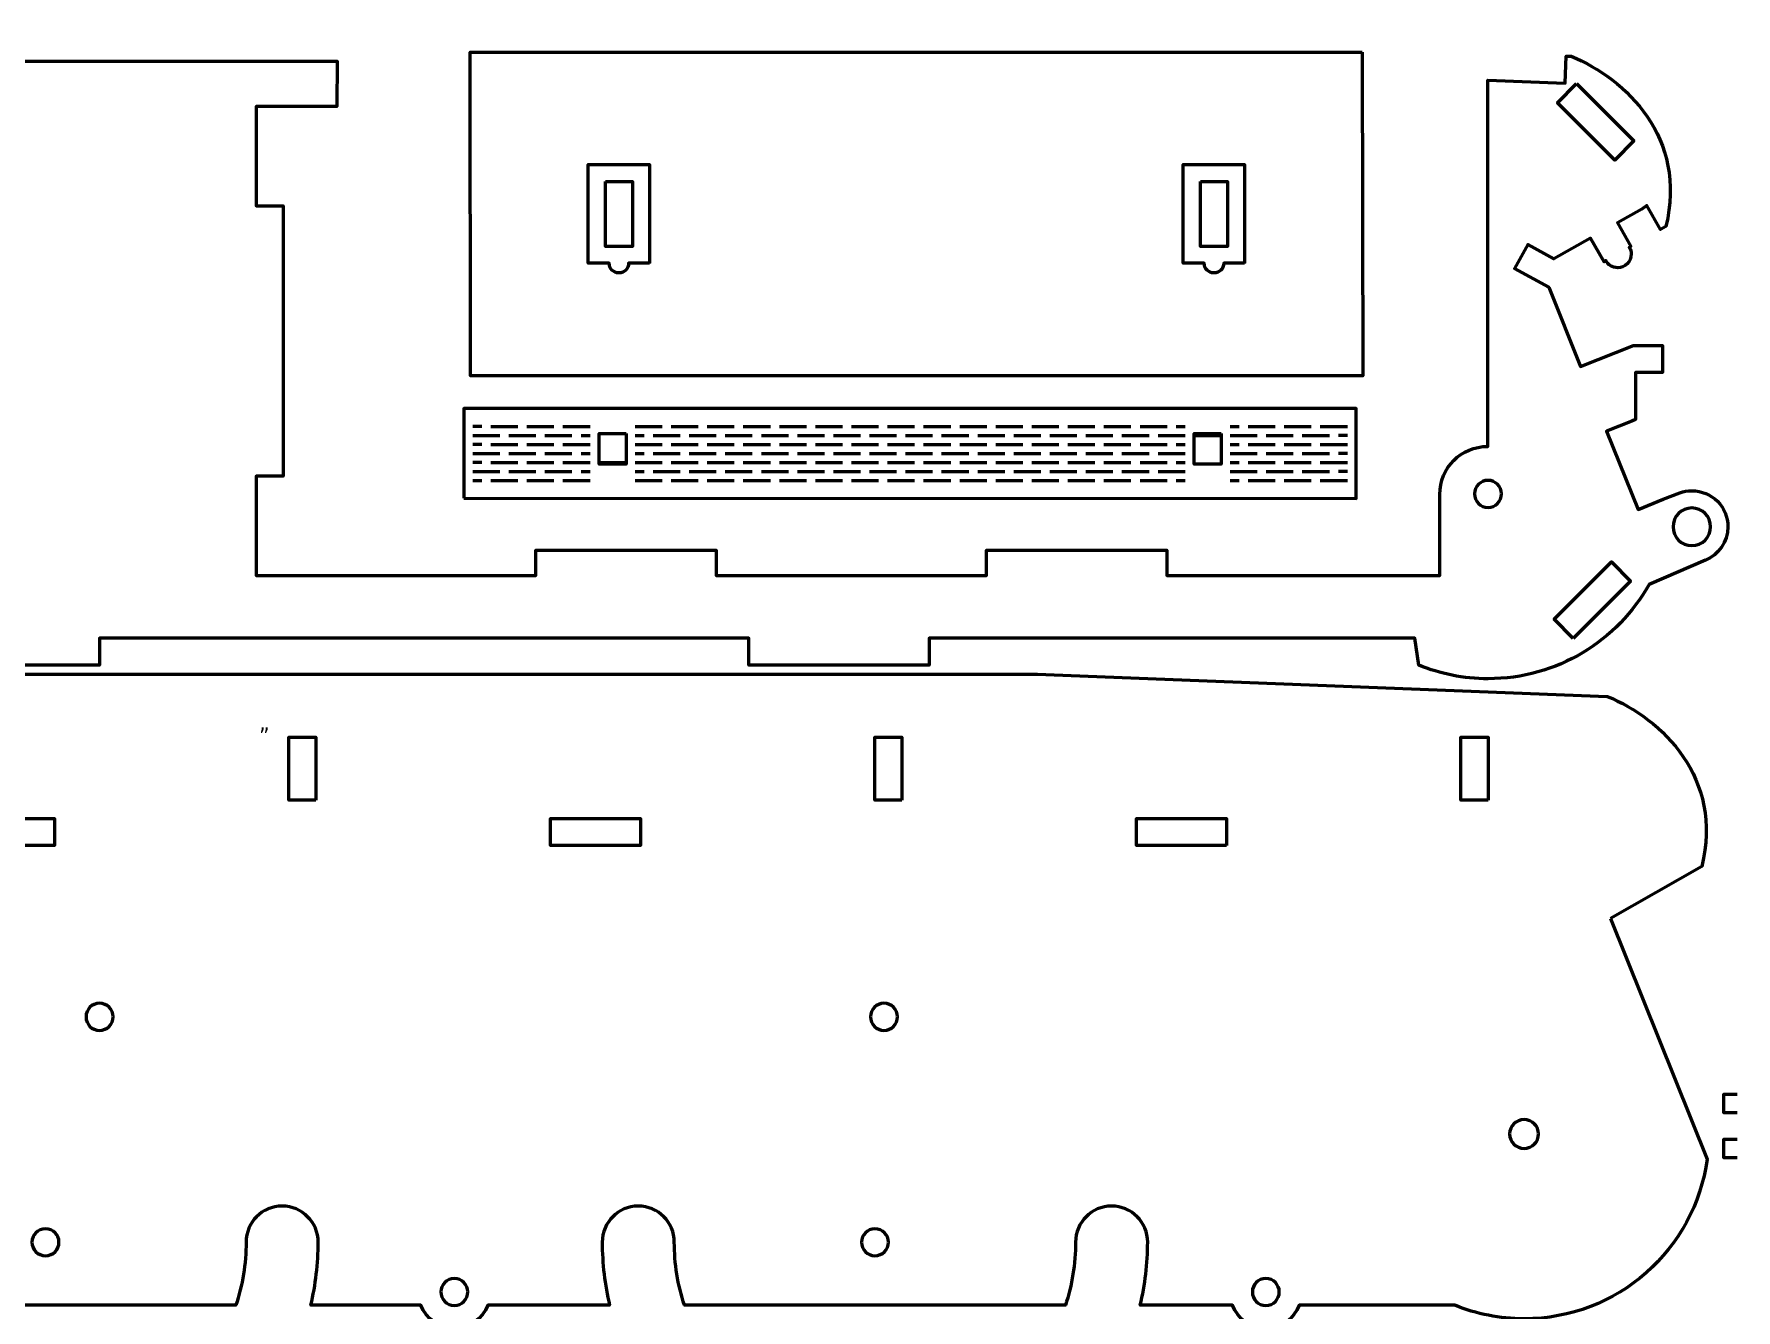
# Model space of a CAD drawing. Header units: inches. Extents: x -370 to 849, y -422 to 797.
# Drawn here: x -179.8 to 9, y 345 to 486.5 of the extents above; entities that cross this region are included whole.
import ezdxf

# ---------------------------------------------------------------- set-up
doc = ezdxf.new("R2010")
doc.units = ezdxf.units.IN
doc.header["$MEASUREMENT"] = 0
doc.layers.add('Layer 1', color=7, linetype='Continuous')

# ---------------------------------------------------------------- blocks, each defined once
blk = doc.blocks.new('block 76')
at = {"layer": 'Layer 1', "color": 7, "lineweight": 50, "true_color": 0xffffff}
for points in [[(-148.51, 401.5), (-151.51, 401.5), (-151.51, 408.5), (-148.51, 408.5), (-148.51, 401.5)], [(-83.51, 401.5), (-86.51, 401.5), (-86.51, 408.5), (-83.51, 408.5), (-83.51, 401.5)], [(-18.51, 401.5), (-21.51, 401.5), (-21.51, 408.5), (-18.51, 408.5), (-18.51, 401.5)], [(-187.51, 399.5), (-177.51, 399.5), (-177.51, 396.5), (-187.51, 396.5), (-187.51, 399.5)], [(-112.51, 396.5), (-122.51, 396.5), (-122.51, 399.5), (-112.51, 399.5), (-112.51, 396.5), (-112.51, 396.5)], [(-47.51, 396.5), (-57.51, 396.5), (-57.51, 399.5), (-47.51, 399.5), (-47.51, 396.5)]]:
    blk.add_lwpolyline(points, dxfattribs=at)
for points, knots in [([(-4.93, 388.39), (-4.93, 388.39), (5.21, 394.16), (5.21, 394.16), (7.59, 403.99), (0.8, 410.52), (-5.28, 413.03), (-5.28, 413.03), (-68.51, 415.5), (-68.51, 415.5), (-68.51, 415.5), (-309.51, 415.5), (-309.51, 415.5), (-309.51, 415.5), (-318.78, 399.48), (-318.78, 399.48), (-318.78, 399.48), (-318.78, 396.5), (-318.78, 396.5), (-318.78, 396.5), (-354.51, 396.5), (-354.51, 396.5), (-354.51, 396.5), (-351.51, 386.5), (-351.51, 386.5), (-351.51, 386.5), (-368.51, 380.5), (-368.51, 380.5), (-368.51, 380.5), (-346.51, 345.5), (-346.51, 345.5), (-346.51, 345.5), (-309.93, 345.5), (-309.93, 345.5), (-310.47, 347.78), (-310.75, 350.12), (-310.75, 352.5), (-310.75, 354.71), (-308.96, 356.5), (-306.75, 356.5), (-304.54, 356.5), (-302.75, 354.71), (-302.75, 352.5), (-302.75, 350.1), (-302.37, 347.75), (-301.63, 345.5), (-301.63, 345.5), (-259.38, 345.5), (-259.38, 345.5), (-258.64, 347.74), (-258.26, 350.1), (-258.26, 352.5), (-258.26, 354.71), (-256.47, 356.5), (-254.26, 356.5), (-252.05, 356.5), (-250.26, 354.71), (-250.26, 352.5), (-250.26, 350.12), (-250.54, 347.78), (-251.08, 345.5), (-251.08, 345.5), (-230.87, 345.5), (-230.87, 345.5), (-230.28, 344.02), (-228.84, 342.98), (-227.16, 342.98), (-225.47, 342.98), (-224.03, 344.02), (-223.44, 345.5), (-223.44, 345.5), (-207.94, 345.5), (-207.94, 345.5), (-208.48, 347.78), (-208.76, 350.12), (-208.76, 352.5), (-208.76, 354.71), (-206.97, 356.5), (-204.76, 356.5), (-202.55, 356.5), (-200.76, 354.71), (-200.76, 352.5), (-200.76, 350.1), (-200.38, 347.75), (-199.63, 345.5), (-199.63, 345.5), (-157.39, 345.5), (-157.39, 345.5), (-156.65, 347.74), (-156.26, 350.1), (-156.26, 352.5), (-156.26, 354.71), (-154.47, 356.5), (-152.26, 356.5), (-150.05, 356.5), (-148.26, 354.71), (-148.26, 352.5), (-148.26, 350.12), (-148.54, 347.78), (-149.08, 345.5), (-149.08, 345.5), (-136.87, 345.5), (-136.87, 345.5), (-136.27, 344.02), (-134.84, 342.98), (-133.15, 342.98), (-131.47, 342.98), (-130.03, 344.02), (-129.44, 345.5), (-129.44, 345.5), (-115.94, 345.5), (-115.94, 345.5), (-116.48, 347.78), (-116.76, 350.12), (-116.76, 352.5), (-116.76, 354.71), (-114.97, 356.5), (-112.76, 356.5), (-110.55, 356.5), (-108.76, 354.71), (-108.76, 352.5), (-108.76, 350.1), (-108.38, 347.75), (-107.63, 345.5), (-107.63, 345.5), (-65.39, 345.5), (-65.39, 345.5), (-64.64, 347.74), (-64.26, 350.1), (-64.26, 352.5), (-64.26, 354.71), (-62.47, 356.5), (-60.26, 356.5), (-58.05, 356.5), (-56.26, 354.71), (-56.26, 352.5), (-56.26, 350.12), (-56.54, 347.78), (-57.08, 345.5), (-57.08, 345.5), (-46.86, 345.5), (-46.86, 345.5), (-46.27, 344.02), (-44.84, 342.98), (-43.15, 342.98), (-41.47, 342.98), (-40.03, 344.02), (-39.44, 345.5), (-39.44, 345.5), (-22.18, 345.5), (-22.18, 345.5), (-19.81, 344.54), (-17.22, 344), (-14.51, 344), (-4.14, 344), (4.43, 351.71), (5.79, 361.71), (5.79, 361.71), (-4.93, 388.39), (-4.93, 388.39)], [0, 0, 0, 0, 1, 1, 1, 2, 2, 2, 3, 3, 3, 4, 4, 4, 5, 5, 5, 6, 6, 6, 7, 7, 7, 8, 8, 8, 9, 9, 9, 10, 10, 10, 11, 11, 11, 12, 12, 12, 13, 13, 13, 14, 14, 14, 15, 15, 15, 16, 16, 16, 17, 17, 17, 18, 18, 18, 19, 19, 19, 20, 20, 20, 21, 21, 21, 22, 22, 22, 23, 23, 23, 24, 24, 24, 25, 25, 25, 26, 26, 26, 27, 27, 27, 28, 28, 28, 29, 29, 29, 30, 30, 30, 31, 31, 31, 32, 32, 32, 33, 33, 33, 34, 34, 34, 35, 35, 35, 36, 36, 36, 37, 37, 37, 38, 38, 38, 39, 39, 39, 40, 40, 40, 41, 41, 41, 42, 42, 42, 43, 43, 43, 44, 44, 44, 45, 45, 45, 46, 46, 46, 47, 47, 47, 48, 48, 48, 49, 49, 49, 50, 50, 50, 51, 51, 51, 52, 52, 52, 53, 53, 53, 53]), ([(-172.51, 375.99), (-173.34, 375.99), (-174.01, 376.67), (-174.01, 377.49), (-174.01, 378.32), (-173.34, 378.99), (-172.51, 378.99), (-171.68, 378.99), (-171.01, 378.32), (-171.01, 377.49), (-171.01, 376.67), (-171.68, 375.99), (-172.51, 375.99)], [0, 0, 0, 0, 1, 1, 1, 2, 2, 2, 3, 3, 3, 4, 4, 4, 4]), ([(-85.51, 375.99), (-86.34, 375.99), (-87.01, 376.67), (-87.01, 377.49), (-87.01, 378.32), (-86.34, 378.99), (-85.51, 378.99), (-84.68, 378.99), (-84.01, 378.32), (-84.01, 377.49), (-84.01, 376.67), (-84.68, 375.99), (-85.51, 375.99)], [0, 0, 0, 0, 1, 1, 1, 2, 2, 2, 3, 3, 3, 4, 4, 4, 4]), ([(-14.51, 362.9), (-15.4, 362.9), (-16.11, 363.61), (-16.11, 364.5), (-16.11, 365.38), (-15.4, 366.1), (-14.51, 366.1), (-13.63, 366.1), (-12.91, 365.38), (-12.91, 364.5), (-12.91, 363.61), (-13.63, 362.9), (-14.51, 362.9)], [0, 0, 0, 0, 1, 1, 1, 2, 2, 2, 3, 3, 3, 4, 4, 4, 4]), ([(-178.51, 351), (-179.34, 351), (-180.01, 351.67), (-180.01, 352.5), (-180.01, 353.32), (-179.34, 353.99), (-178.51, 353.99), (-177.68, 353.99), (-177.01, 353.32), (-177.01, 352.5), (-177.01, 351.67), (-177.68, 351), (-178.51, 351)], [0, 0, 0, 0, 1, 1, 1, 2, 2, 2, 3, 3, 3, 4, 4, 4, 4]), ([(-86.51, 351), (-87.34, 351), (-88.01, 351.67), (-88.01, 352.5), (-88.01, 353.32), (-87.34, 353.99), (-86.51, 353.99), (-85.68, 353.99), (-85.01, 353.32), (-85.01, 352.5), (-85.01, 351.67), (-85.68, 351), (-86.51, 351)], [0, 0, 0, 0, 1, 1, 1, 2, 2, 2, 3, 3, 3, 4, 4, 4, 4]), ([(-133.16, 345.48), (-133.98, 345.48), (-134.66, 346.16), (-134.66, 346.98), (-134.66, 347.81), (-133.98, 348.48), (-133.16, 348.48), (-132.32, 348.48), (-131.66, 347.81), (-131.66, 346.98), (-131.66, 346.16), (-132.33, 345.48), (-133.16, 345.48)], [0, 0, 0, 0, 1, 1, 1, 2, 2, 2, 3, 3, 3, 4, 4, 4, 4]), ([(-43.15, 345.48), (-43.98, 345.48), (-44.65, 346.16), (-44.65, 346.98), (-44.65, 347.81), (-43.98, 348.48), (-43.15, 348.48), (-42.33, 348.48), (-41.66, 347.81), (-41.66, 346.98), (-41.66, 346.16), (-42.33, 345.48), (-43.15, 345.48)], [0, 0, 0, 0, 1, 1, 1, 2, 2, 2, 3, 3, 3, 4, 4, 4, 4])]:
    blk.add_open_spline(points, degree=3, knots=knots, dxfattribs=at)
blk = doc.blocks.new('block 87')
at = {"layer": 'Layer 1', "color": 7, "lineweight": 50, "true_color": 0xffffff}
for points in [[(-131.11, 441.95), (-128.11, 441.95)], [(-129.11, 442.95), (-126.11, 442.95)], [(-127.11, 441.95), (-124.11, 441.95)], [(-125.11, 442.95), (-122.11, 442.95)], [(-123.11, 441.95), (-120.11, 441.95)], [(-121.11, 442.95), (-118.11, 442.95)], [(-119.11, 441.95), (-118.11, 441.95)], [(-113.11, 442.95), (-110.11, 442.95)], [(-113.11, 441.95), (-112.11, 441.95)], [(-111.11, 441.95), (-108.11, 441.95)], [(-109.11, 442.95), (-106.11, 442.95)], [(-107.11, 441.95), (-104.11, 441.95)], [(-105.11, 442.95), (-102.11, 442.95)], [(-103.11, 441.95), (-100.11, 441.95)], [(-101.11, 442.95), (-98.11, 442.95)], [(-99.11, 441.95), (-96.11, 441.95)], [(-97.11, 442.95), (-94.11, 442.95)], [(-95.11, 441.95), (-92.11, 441.95)], [(-93.11, 442.95), (-90.11, 442.95)], [(-91.11, 441.95), (-88.11, 441.95)], [(-89.11, 442.95), (-86.11, 442.95)], [(-87.11, 441.95), (-84.11, 441.95)], [(-85.11, 442.95), (-82.11, 442.95)], [(-83.11, 441.95), (-80.11, 441.95)], [(-81.11, 442.95), (-78.11, 442.95)], [(-79.11, 441.95), (-76.11, 441.95)], [(-77.11, 442.95), (-74.11, 442.95)], [(-75.11, 441.95), (-72.11, 441.95)], [(-73.11, 442.95), (-70.11, 442.95)], [(-71.11, 441.95), (-68.11, 441.95)], [(-69.11, 442.95), (-66.11, 442.95)], [(-67.11, 441.95), (-64.11, 441.95)], [(-65.11, 442.95), (-62.11, 442.95)], [(-63.11, 441.95), (-60.11, 441.95)], [(-61.11, 442.95), (-58.11, 442.95)], [(-59.11, 441.95), (-56.11, 441.95)], [(-57.11, 442.95), (-54.11, 442.95)], [(-55.11, 441.95), (-52.11, 441.95)], [(-53.11, 442.95), (-52.11, 442.95)], [(-51.11, 441.95), (-48.11, 441.95)], [(-47.11, 442.95), (-46.11, 442.95)], [(-47.11, 441.95), (-44.11, 441.95)], [(-45.11, 442.95), (-42.11, 442.95)], [(-43.11, 441.95), (-40.11, 441.95)], [(-41.11, 442.95), (-38.11, 442.95)], [(-39.11, 441.95), (-36.11, 441.95)], [(-37.11, 442.95), (-34.11, 442.95)], [(-131.11, 439.95), (-128.11, 439.95)], [(-129.11, 440.95), (-126.11, 440.95)], [(-127.11, 439.95), (-124.11, 439.95)], [(-125.11, 440.95), (-122.11, 440.95)], [(-123.11, 439.95), (-120.11, 439.95)], [(-121.11, 440.95), (-118.11, 440.95)], [(-119.11, 439.95), (-118.11, 439.95)], [(-113.11, 440.95), (-110.11, 440.95)], [(-113.11, 439.95), (-112.11, 439.95)], [(-111.11, 439.95), (-108.11, 439.95)], [(-109.11, 440.95), (-106.11, 440.95)], [(-107.11, 439.95), (-104.11, 439.95)], [(-105.11, 440.95), (-102.11, 440.95)], [(-103.11, 439.95), (-100.11, 439.95)], [(-101.11, 440.95), (-98.11, 440.95)], [(-99.11, 439.95), (-96.11, 439.95)], [(-97.11, 440.95), (-94.11, 440.95)], [(-95.11, 439.95), (-92.11, 439.95)], [(-93.11, 440.95), (-90.11, 440.95)], [(-91.11, 439.95), (-88.11, 439.95)], [(-89.11, 440.95), (-86.11, 440.95)], [(-87.11, 439.95), (-84.11, 439.95)], [(-85.11, 440.95), (-82.11, 440.95)], [(-83.11, 439.95), (-80.11, 439.95)], [(-81.11, 440.95), (-78.11, 440.95)], [(-79.11, 439.95), (-76.11, 439.95)], [(-77.11, 440.95), (-74.11, 440.95)], [(-75.11, 439.95), (-72.11, 439.95)], [(-73.11, 440.95), (-70.11, 440.95)], [(-71.11, 439.95), (-68.11, 439.95)], [(-69.11, 440.95), (-66.11, 440.95)], [(-67.11, 439.95), (-64.11, 439.95)], [(-65.11, 440.95), (-62.11, 440.95)], [(-63.11, 439.95), (-60.11, 439.95)], [(-61.11, 440.95), (-58.11, 440.95)], [(-59.11, 439.95), (-56.11, 439.95)], [(-57.11, 440.95), (-54.11, 440.95)], [(-55.11, 439.95), (-52.11, 439.95)], [(-53.11, 440.95), (-52.11, 440.95)], [(-47.11, 440.95), (-46.11, 440.95)], [(-47.11, 439.95), (-44.11, 439.95)], [(-45.11, 440.95), (-42.11, 440.95)], [(-43.11, 439.95), (-40.11, 439.95)], [(-41.11, 440.95), (-38.11, 440.95)], [(-39.11, 439.95), (-36.11, 439.95)], [(-37.11, 440.95), (-34.11, 440.95)], [(-131.11, 437.95), (-128.11, 437.95)], [(-129.11, 438.95), (-126.11, 438.95)], [(-127.11, 437.95), (-124.11, 437.95)], [(-125.11, 438.95), (-122.11, 438.95)], [(-123.11, 437.95), (-120.11, 437.95)], [(-121.11, 438.95), (-118.11, 438.95)], [(-119.11, 437.95), (-118.11, 437.95)], [(-117.11, 438.95), (-114.11, 438.95)], [(-113.11, 438.95), (-110.11, 438.95)], [(-113.11, 437.95), (-112.11, 437.95)], [(-111.11, 437.95), (-108.11, 437.95)], [(-109.11, 438.95), (-106.11, 438.95)], [(-107.11, 437.95), (-104.11, 437.95)], [(-105.11, 438.95), (-102.11, 438.95)], [(-103.11, 437.95), (-100.11, 437.95)], [(-101.11, 438.95), (-98.11, 438.95)], [(-99.11, 437.95), (-96.11, 437.95)], [(-97.11, 438.95), (-94.11, 438.95)], [(-95.11, 437.95), (-92.11, 437.95)], [(-93.11, 438.95), (-90.11, 438.95)], [(-91.11, 437.95), (-88.11, 437.95)], [(-89.11, 438.95), (-86.11, 438.95)], [(-87.11, 437.95), (-84.11, 437.95)], [(-85.11, 438.95), (-82.11, 438.95)], [(-83.11, 437.95), (-80.11, 437.95)], [(-81.11, 438.95), (-78.11, 438.95)], [(-79.11, 437.95), (-76.11, 437.95)], [(-77.11, 438.95), (-74.11, 438.95)], [(-75.11, 437.95), (-72.11, 437.95)], [(-73.11, 438.95), (-70.11, 438.95)], [(-71.11, 437.95), (-68.11, 437.95)], [(-69.11, 438.95), (-66.11, 438.95)], [(-67.11, 437.95), (-64.11, 437.95)], [(-65.11, 438.95), (-62.11, 438.95)], [(-63.11, 437.95), (-60.11, 437.95)], [(-61.11, 438.95), (-58.11, 438.95)], [(-59.11, 437.95), (-56.11, 437.95)], [(-57.11, 438.95), (-54.11, 438.95)], [(-55.11, 437.95), (-52.11, 437.95)], [(-53.11, 438.95), (-52.11, 438.95)], [(-47.11, 438.95), (-46.11, 438.95)], [(-47.11, 437.95), (-44.11, 437.95)], [(-45.11, 438.95), (-42.11, 438.95)], [(-43.11, 437.95), (-40.11, 437.95)], [(-41.11, 438.95), (-38.11, 438.95)], [(-39.11, 437.95), (-36.11, 437.95)], [(-37.11, 438.95), (-34.11, 438.95)], [(-129.11, 436.95), (-126.11, 436.95)], [(-125.11, 436.95), (-122.11, 436.95)], [(-121.11, 436.95), (-118.11, 436.95)], [(-113.11, 436.95), (-110.11, 436.95)], [(-109.11, 436.95), (-106.11, 436.95)], [(-105.11, 436.95), (-102.11, 436.95)], [(-101.11, 436.95), (-98.11, 436.95)], [(-97.11, 436.95), (-94.11, 436.95)], [(-93.11, 436.95), (-90.11, 436.95)], [(-89.11, 436.95), (-86.11, 436.95)], [(-85.11, 436.95), (-82.11, 436.95)], [(-81.11, 436.95), (-78.11, 436.95)], [(-77.11, 436.95), (-74.11, 436.95)], [(-73.11, 436.95), (-70.11, 436.95)], [(-69.11, 436.95), (-66.11, 436.95)], [(-65.11, 436.95), (-62.11, 436.95)], [(-61.11, 436.95), (-58.11, 436.95)], [(-57.11, 436.95), (-54.11, 436.95)], [(-53.11, 436.95), (-52.11, 436.95)], [(-47.11, 436.95), (-46.11, 436.95)], [(-45.11, 436.95), (-42.11, 436.95)], [(-41.11, 436.95), (-38.11, 436.95)], [(-37.11, 436.95), (-34.11, 436.95)]]:
    blk.add_lwpolyline(points, dxfattribs=at)
blk = doc.blocks.new('block 86')
at = {"layer": 'Layer 1', "color": 7, "lineweight": 50, "true_color": 0xffffff}
for points in [[(-130.11, 442.95), (-131.11, 442.95)], [(-34.11, 441.95), (-35.11, 441.95)], [(-130.11, 440.95), (-131.11, 440.95)], [(-34.11, 439.95), (-35.11, 439.95)], [(-130.11, 438.95), (-131.11, 438.95)], [(-34.11, 437.95), (-35.11, 437.95)], [(-131.11, 436.95), (-130.11, 436.95)]]:
    blk.add_lwpolyline(points, dxfattribs=at)
at = {"layer": 'Layer 1'}
blk.add_blockref('block 87', (0, 0), dxfattribs=at)
blk = doc.blocks.new('block 85')
at = {"layer": 'Layer 1', "color": 7, "lineweight": 50, "true_color": 0xffffff}
for points in [[(-132.11, 434.99), (-33.13, 434.98), (-33.12, 444.95), (-132.09, 444.95), (-132.11, 434.99)], [(-114.12, 442.18), (-114.12, 438.76), (-117.11, 438.76), (-117.11, 442.18), (-114.12, 442.18)], [(-48.11, 442.18), (-48.11, 438.76), (-51.1, 438.76), (-51.1, 442.18), (-48.11, 442.18)]]:
    blk.add_lwpolyline(points, dxfattribs=at)
at = {"layer": 'Layer 1'}
blk.add_blockref('block 86', (0, 0), dxfattribs=at)
blk = doc.blocks.new('block 91')
at = {"layer": 'Layer 1', "color": 7, "lineweight": 50, "true_color": 0xffffff}
for points in [[(-32.47, 484.48), (-32.41, 448.58), (-131.37, 448.58), (-131.41, 484.48), (-32.47, 484.48)], [(-116.41, 470.14), (-113.41, 470.14), (-113.41, 462.93), (-116.41, 462.93), (-116.41, 470.14)], [(-50.41, 470.14), (-47.41, 470.14), (-47.41, 462.93), (-50.41, 462.93), (-50.41, 470.14)]]:
    blk.add_lwpolyline(points, dxfattribs=at)
blk = doc.blocks.new('block 90')
at = {"layer": 'Layer 1', "color": 240, "lineweight": 50, "true_color": 0xed1c24}
for points in [[(-111.51, 461.06), (-111.51, 461.06), (-111.51, 472.01), (-111.51, 472.01), (-111.51, 472.01), (-118.31, 472.01), (-118.31, 472.01), (-118.31, 472.01), (-118.31, 461.06), (-118.31, 461.06), (-118.31, 461.06), (-115.99, 461.06), (-115.99, 461.06), (-115.99, 460.46), (-115.51, 459.98), (-114.91, 459.98), (-114.31, 459.98), (-113.83, 460.46), (-113.83, 461.06), (-113.83, 461.06), (-111.51, 461.06), (-111.51, 461.06), (-111.51, 461.06), (-111.51, 461.06), (-111.51, 461.06)], [(-45.51, 461.06), (-45.51, 461.06), (-45.51, 472.01), (-45.51, 472.01), (-45.51, 472.01), (-52.31, 472.01), (-52.31, 472.01), (-52.31, 472.01), (-52.31, 461.06), (-52.31, 461.06), (-52.31, 461.06), (-49.99, 461.06), (-49.99, 461.06), (-49.99, 460.46), (-49.51, 459.98), (-48.91, 459.98), (-48.31, 459.98), (-47.83, 460.46), (-47.83, 461.06), (-47.83, 461.06), (-45.51, 461.06), (-45.51, 461.06), (-45.51, 461.06), (-45.51, 461.06), (-45.51, 461.06)]]:
    blk.add_open_spline(points, degree=3, knots=[0, 0, 0, 0, 1, 1, 1, 2, 2, 2, 3, 3, 3, 4, 4, 4, 5, 5, 5, 6, 6, 6, 7, 7, 7, 8, 8, 8, 8], dxfattribs=at)
at = {"layer": 'Layer 1'}
blk.add_blockref('block 91', (0, 0), dxfattribs=at)

msp = doc.modelspace()

# ---------------------------------------------------------------- linework, layer by layer
at = {"layer": 'Layer 1', "color": 7, "lineweight": 50, "true_color": 0xffffff}
for points in [[(-8.68, 480.98), (-2.32, 474.62), (-4.44, 472.5), (-10.81, 478.86), (-8.68, 480.98)], [(-9.05, 419.46), (-11.18, 421.58), (-4.81, 427.95), (-2.69, 425.82), (-9.05, 419.46)], [(9.12, 368.88), (7.62, 368.88), (7.62, 366.88), (9.12, 366.88)], [(9.12, 363.88), (7.62, 363.88), (7.62, 361.88), (9.12, 361.88)]]:
    msp.add_lwpolyline(points, dxfattribs=at)
for points, knots in [([(4.1, 435.83), (3.63, 435.83), (3.18, 435.75), (2.76, 435.6), (2.76, 435.6), (0.9, 434.9), (0.9, 434.9), (0.9, 434.9), (-1.87, 433.75), (-1.87, 433.75), (-1.87, 433.75), (-5.36, 442.43), (-5.36, 442.43), (-5.36, 442.43), (-2.57, 443.55), (-2.57, 443.55), (-2.57, 443.55), (-2.15, 443.73), (-2.15, 443.73), (-2.15, 443.73), (-2.14, 448.94), (-2.14, 448.94), (-2.14, 448.94), (0.86, 448.94), (0.86, 448.94), (0.86, 448.94), (0.86, 451.94), (0.86, 451.94), (0.86, 451.94), (-2.14, 451.94), (-2.14, 451.94), (-2.14, 451.94), (-2.36, 451.94), (-2.36, 451.94), (-2.36, 451.94), (-8.24, 449.59), (-8.24, 449.59), (-8.24, 449.59), (-11.78, 458.42), (-11.78, 458.42), (-11.78, 458.42), (-15.56, 460.49), (-15.56, 460.49), (-15.56, 460.49), (-14.11, 463.12), (-14.11, 463.12), (-14.11, 463.12), (-11.21, 461.53), (-11.21, 461.53), (-11.21, 461.53), (-7.13, 463.84), (-7.13, 463.84), (-7.13, 463.84), (-5.64, 461.23), (-5.64, 461.23), (-5.64, 461.23), (-5.44, 461.35), (-5.44, 461.35), (-5.18, 460.88), (-4.7, 460.56), (-4.13, 460.56), (-3.3, 460.56), (-2.63, 461.23), (-2.63, 462.06), (-2.63, 462.34), (-2.71, 462.6), (-2.84, 462.82), (-2.84, 462.82), (-2.67, 462.92), (-2.67, 462.92), (-2.67, 462.92), (-4.16, 465.53), (-4.16, 465.53), (-4.16, 465.53), (-1.46, 467.07), (-1.46, 467.07), (-1.46, 467.07), (-0.89, 467.47), (-0.89, 467.47), (-0.89, 467.47), (0.61, 464.79), (0.61, 464.79), (0.61, 464.79), (1.22, 465.13), (1.22, 465.13), (3.6, 474.97), (-3.19, 481.49), (-9.28, 484.01), (-9.28, 484.01), (-9.84, 484.03), (-9.84, 484.03), (-9.84, 484.03), (-9.95, 481.04), (-9.95, 481.04), (-9.95, 481.04), (-9.97, 481.03), (-9.97, 481.03), (-9.97, 481.03), (-18.54, 481.37), (-18.54, 481.37), (-18.54, 481.37), (-18.54, 440.75), (-18.54, 440.75), (-21.48, 440.75), (-23.86, 438.37), (-23.86, 435.43), (-23.86, 435.43), (-23.86, 426.44), (-23.86, 426.44), (-23.86, 426.44), (-54.14, 426.44), (-54.14, 426.44), (-54.14, 426.44), (-54.14, 429.23), (-54.14, 429.23), (-54.14, 429.23), (-74.13, 429.23), (-74.13, 429.23), (-74.13, 429.23), (-74.13, 426.44), (-74.13, 426.44), (-74.13, 426.44), (-104.13, 426.44), (-104.13, 426.44), (-104.13, 426.44), (-104.13, 429.23), (-104.13, 429.23), (-104.13, 429.23), (-124.13, 429.23), (-124.13, 429.23), (-124.13, 429.23), (-124.13, 426.44), (-124.13, 426.44), (-124.13, 426.44), (-155.14, 426.44), (-155.14, 426.44), (-155.14, 426.44), (-155.14, 437.44), (-155.14, 437.44), (-155.14, 437.44), (-152.14, 437.44), (-152.14, 437.44), (-152.14, 437.44), (-152.14, 467.44), (-152.14, 467.44), (-152.14, 467.44), (-155.14, 467.44), (-155.14, 467.44), (-155.14, 467.44), (-155.14, 478.44), (-155.14, 478.44), (-155.14, 478.44), (-146.2, 478.44), (-146.2, 478.44), (-146.2, 478.44), (-146.16, 483.47), (-146.16, 483.47), (-146.16, 483.47), (-193.52, 483.47), (-193.52, 483.47), (-193.52, 483.47), (-193.52, 486.47), (-193.52, 486.47), (-193.52, 486.47), (-213.52, 486.47), (-213.52, 486.47), (-213.52, 486.47), (-213.52, 483.47), (-213.52, 483.47), (-213.52, 483.47), (-253.52, 483.47), (-253.52, 483.47), (-253.52, 483.47), (-253.52, 486.47), (-253.52, 486.47), (-253.52, 486.47), (-260.14, 486.47), (-260.14, 486.47), (-260.14, 486.47), (-260.14, 483.47), (-260.14, 483.47), (-260.14, 483.47), (-311.78, 483.47), (-311.78, 483.47), (-311.78, 483.47), (-315.21, 477.55), (-315.21, 477.55), (-315.21, 477.55), (-317.81, 479.05), (-317.81, 479.05), (-317.81, 479.05), (-320.68, 474.1), (-320.68, 474.1), (-320.68, 474.1), (-318.08, 472.59), (-318.08, 472.59), (-318.08, 472.59), (-321.77, 466.22), (-321.77, 466.22), (-321.77, 466.22), (-367.98, 449.89), (-367.98, 449.89), (-367.98, 449.89), (-360.33, 437.73), (-360.33, 437.73), (-360.33, 437.73), (-366.34, 433.93), (-366.34, 433.93), (-368.03, 432.88), (-368.55, 430.65), (-367.49, 428.96), (-366.44, 427.27), (-364.21, 426.75), (-362.52, 427.81), (-362.52, 427.81), (-356.49, 431.63), (-356.49, 431.63), (-356.49, 431.63), (-348.86, 419.48), (-348.86, 419.48), (-348.86, 419.48), (-294.51, 419.48), (-294.51, 419.48), (-294.51, 419.48), (-294.51, 416.48), (-294.51, 416.48), (-294.51, 416.48), (-274.51, 416.48), (-274.51, 416.48), (-274.51, 416.48), (-274.51, 419.48), (-274.51, 419.48), (-274.51, 419.48), (-192.51, 419.48), (-192.51, 419.48), (-192.51, 419.48), (-192.51, 416.48), (-192.51, 416.48), (-192.51, 416.48), (-172.51, 416.48), (-172.51, 416.48), (-172.51, 416.48), (-172.51, 419.48), (-172.51, 419.48), (-172.51, 419.48), (-100.51, 419.48), (-100.51, 419.48), (-100.51, 419.48), (-100.51, 416.48), (-100.51, 416.48), (-100.51, 416.48), (-80.51, 416.48), (-80.51, 416.48), (-80.51, 416.48), (-80.51, 419.48), (-80.51, 419.48), (-80.51, 419.48), (-26.64, 419.48), (-26.64, 419.48), (-26.64, 419.48), (-26.19, 416.48), (-26.19, 416.48), (-23.81, 415.52), (-21.23, 414.98), (-18.51, 414.98), (-10.84, 414.98), (-4.15, 419.2), (-0.64, 425.45), (-0.64, 425.45), (5.6, 428.12), (5.6, 428.12), (7.06, 428.72), (8.1, 430.15), (8.1, 431.83), (8.1, 434.04), (6.3, 435.83), (4.1, 435.83)], [0, 0, 0, 0, 1, 1, 1, 2, 2, 2, 3, 3, 3, 4, 4, 4, 5, 5, 5, 6, 6, 6, 7, 7, 7, 8, 8, 8, 9, 9, 9, 10, 10, 10, 11, 11, 11, 12, 12, 12, 13, 13, 13, 14, 14, 14, 15, 15, 15, 16, 16, 16, 17, 17, 17, 18, 18, 18, 19, 19, 19, 20, 20, 20, 21, 21, 21, 22, 22, 22, 23, 23, 23, 24, 24, 24, 25, 25, 25, 26, 26, 26, 27, 27, 27, 28, 28, 28, 29, 29, 29, 30, 30, 30, 31, 31, 31, 32, 32, 32, 33, 33, 33, 34, 34, 34, 35, 35, 35, 36, 36, 36, 37, 37, 37, 38, 38, 38, 39, 39, 39, 40, 40, 40, 41, 41, 41, 42, 42, 42, 43, 43, 43, 44, 44, 44, 45, 45, 45, 46, 46, 46, 47, 47, 47, 48, 48, 48, 49, 49, 49, 50, 50, 50, 51, 51, 51, 52, 52, 52, 53, 53, 53, 54, 54, 54, 55, 55, 55, 56, 56, 56, 57, 57, 57, 58, 58, 58, 59, 59, 59, 60, 60, 60, 61, 61, 61, 62, 62, 62, 63, 63, 63, 64, 64, 64, 65, 65, 65, 66, 66, 66, 67, 67, 67, 68, 68, 68, 69, 69, 69, 70, 70, 70, 71, 71, 71, 72, 72, 72, 73, 73, 73, 74, 74, 74, 75, 75, 75, 76, 76, 76, 77, 77, 77, 78, 78, 78, 79, 79, 79, 80, 80, 80, 81, 81, 81, 82, 82, 82, 83, 83, 83, 84, 84, 84, 85, 85, 85, 86, 86, 86, 87, 87, 87, 88, 88, 88, 89, 89, 89, 90, 90, 90, 91, 91, 91, 92, 92, 92, 92]), ([(-17.01, 435.48), (-17.01, 435.48), (-17.01, 435.48), (-17.01, 435.48), (-17.01, 434.65), (-17.68, 433.98), (-18.51, 433.98), (-19.34, 433.98), (-20.01, 434.65), (-20.01, 435.48), (-20.01, 435.48), (-20.01, 435.48), (-20.01, 435.48), (-20.01, 435.48), (-20.01, 435.48), (-20.01, 435.48), (-20.01, 436.31), (-19.34, 436.98), (-18.51, 436.98), (-17.68, 436.98), (-17.01, 436.31), (-17.01, 435.48), (-17.01, 435.48), (-17.01, 435.48), (-17.01, 435.48)], [0, 0, 0, 0, 1, 1, 1, 2, 2, 2, 3, 3, 3, 4, 4, 4, 5, 5, 5, 6, 6, 6, 7, 7, 7, 8, 8, 8, 8]), ([(4.1, 429.74), (2.94, 429.74), (2.01, 430.68), (2.01, 431.83), (2.01, 432.98), (2.94, 433.92), (4.1, 433.92), (5.25, 433.92), (6.18, 432.98), (6.18, 431.83), (6.18, 430.68), (5.25, 429.74), (4.1, 429.74)], [0, 0, 0, 0, 1, 1, 1, 2, 2, 2, 3, 3, 3, 4, 4, 4, 4])]:
    msp.add_open_spline(points, degree=3, knots=knots, dxfattribs=at)

# ---------------------------------------------------------------- block references
at = {"layer": 'Layer 1'}
for name in ['block 90', 'block 85', 'block 76']:
    msp.add_blockref(name, (0, 0), dxfattribs=at)

# ---------------------------------------------------------------- texts
at = {"layer": 'Layer 1', "color": 7, "true_color": 0xffffff, "insert": (-154.81, 408.98), "char_height": 1.9012, "attachment_point": 7}
msp.add_mtext('\\fTahoma|b0|i0|c0|p34;\\W1;„', dxfattribs=at)

doc.saveas('drawing.dxf')
